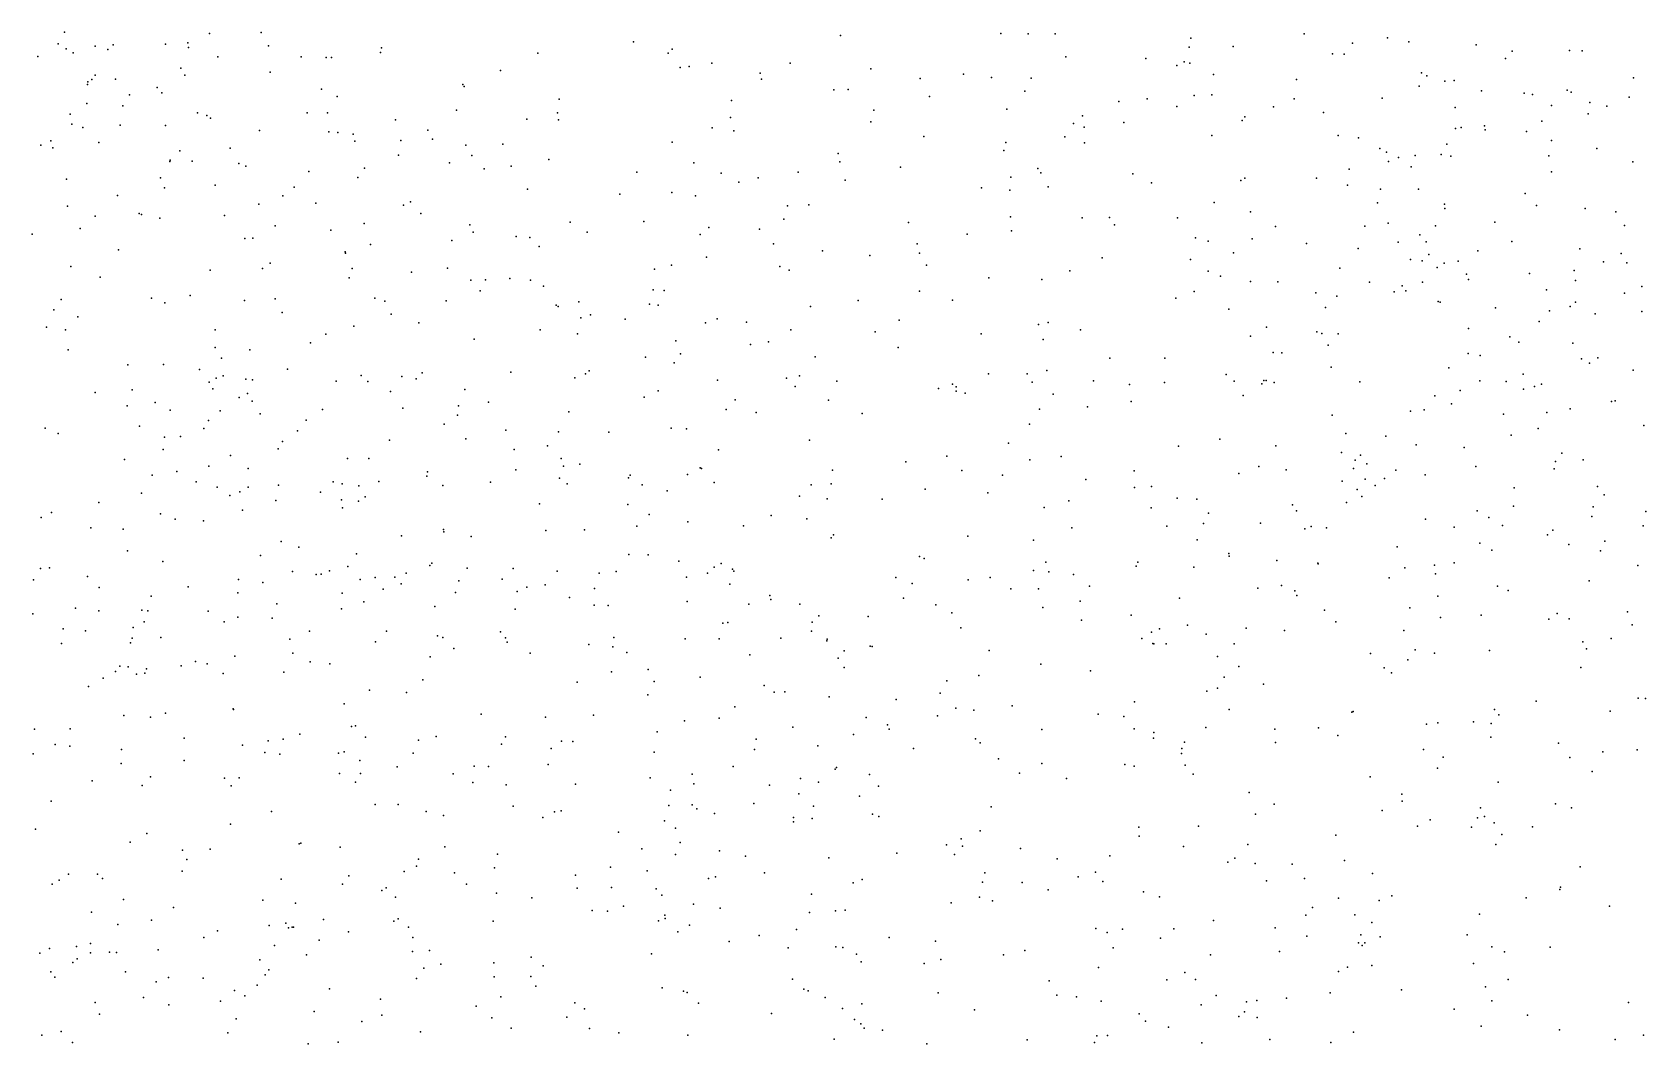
# Model space of a CAD drawing. Header units: metres. Extents: x -23.9 to 23.9, y -28.5 to 28.5.
# Drawn here: x 1.05 to 6.72, y -14.23 to -10.67 of the extents above; entities that cross this region are included whole.
import ezdxf

# ---------------------------------------------------------------- set-up
doc = ezdxf.new("R2010")
doc.units = ezdxf.units.M

msp = doc.modelspace()

# ---------------------------------------------------------------- linework, layer by layer
for p in [(1.1377, -10.7122, 0.6903), (1.1599, -10.6711, 4.6005), (1.2687, -10.7198, 1.179), (1.331, -10.7156, 17.5532), (1.5158, -10.7125, 12.6133), (1.5947, -10.7087, 9.5244), (1.6705, -10.6755, 11.5742), (1.8525, -10.6717, 8.8222), (1.8783, -10.719, 13.0223), (3.1618, -10.7046, 3.1229), (3.8895, -10.6826, 16.5481), (4.453, -10.6753, 10.0042), (4.5488, -10.6764, 12.8035), (4.6437, -10.6764, 16.3215), (5.1216, -10.6923, 15.9016), (5.2697, -10.7214, 12.3512), (5.5199, -10.6768, 6.357), (5.6894, -10.7089, 12.6662), (5.8132, -10.6903, -7.214), (5.8877, -10.7052, -1.3635), (6.1248, -10.7158, -1.2571), (1.067, -10.7563, -1.5452), (1.1659, -10.7296, 19.0944), (1.1909, -10.7439, 11.0962), (1.3124, -10.732, 5.5224), (1.5968, -10.7248, 2.9353), (1.6991, -10.757, 17.9264), (1.9929, -10.7577, 19.0032), (2.0806, -10.7594, 2.9833), (2.0991, -10.7597, 11.5398), (2.2719, -10.7427, 3.7458), (2.2752, -10.7253, 8.9191), (2.8253, -10.7446, 16.3754), (3.2832, -10.7447, 12.7256), (3.2971, -10.73, 18.0519), (3.712, -10.7796, 18.6357), (4.6813, -10.7576, 10.7383), (4.9625, -10.7636, 10.9521), (5.0975, -10.7753, 2.0357), (5.1157, -10.7241, -6.0471), (5.118, -10.7793, 9.6001), (5.6196, -10.7466, -0.1941), (5.6606, -10.7477, -1.7604), (6.2279, -10.7634, -20.6174), (6.2514, -10.7371, 13.0367), (6.4525, -10.7358, 12.6753), (6.4967, -10.7369, 16.0765), (1.2677, -10.8221, 2.4528), (1.3401, -10.8358, 9.3378), (1.5692, -10.7971, 13.8977), (1.5836, -10.8224, 13.3513), (1.8838, -10.8111, 4.2413), (2.6938, -10.8057, 13.0188), (3.325, -10.7945, 19.2589), (3.3571, -10.7913, 4.2142), (3.4365, -10.7801, 11.388), (3.6062, -10.8151, 7.0076), (3.6114, -10.8358, 12.8256), (3.9958, -10.8001, 4.4378), (4.169, -10.8337, 13.5938), (4.3222, -10.8188, 7.3895), (4.4202, -10.8299, 4.8762), (4.5602, -10.8327, 6.6235), (5.0716, -10.7877, 7.6502), (5.2006, -10.8197, 10.2323), (5.9324, -10.8134, -19.9222), (5.9505, -10.8245, 3.0478), (6.6777, -10.8319, 6.1247), (1.2417, -10.8549, 0.3766), (1.2422, -10.8458, 7.8858), (1.256, -10.8378, 15.2845), (1.389, -10.8911, 14.8008), (1.4858, -10.8653, 11.8277), (1.5026, -10.8847, 4.0914), (2.0644, -10.8713, 4.6459), (2.5609, -10.8544, 11.1009), (2.5656, -10.8616, -0.66), (3.8656, -10.8736, 5.8102), (3.9165, -10.8729, 9.261), (4.5369, -10.8782, 7.0425), (5.1331, -10.8932, 8.8969), (5.1952, -10.8916, 8.4268), (5.4932, -10.8375, 0.6535), (5.9241, -10.8609, -1.5267), (6.0143, -10.8428, 4.595), (6.0472, -10.8403, -0.9466), (6.1431, -10.8774, 16.4711), (6.2931, -10.885, 5.3912), (6.3227, -10.8898, 5.0192), (6.4444, -10.875, 15.4673), (6.4591, -10.8823, 14.0739), (1.2388, -10.922, 17.2086), (1.3655, -10.9298, -2.6715), (2.1193, -10.8967, -0.6749), (2.5394, -10.9448, 16.4057), (2.9005, -10.9064, 10.9866), (3.5058, -10.9117, 16.2857), (4.007, -10.9449, -2.3005), (4.2021, -10.8973, 8.6815), (4.4747, -10.9415, 5.8307), (4.8682, -10.9147, 8.5538), (4.9671, -10.9058, 1.3882), (5.0725, -10.9326, 16.9098), (5.4117, -10.933, 6.7586), (5.4845, -10.9051, 10.776), (5.7942, -10.9031, 3.5859), (6.051, -10.9362, -2.865), (6.3889, -10.9284, 3.9082), (6.5247, -10.9185, 7.1534), (6.5846, -10.9312, 14.4417), (6.6629, -10.8989, 14.8786), (1.1798, -10.9588, 4.3296), (1.1861, -10.9949, 11.4319), (1.2249, -11.0056, 7.5448), (1.3563, -10.9978, 6.6754), (1.5156, -10.9991, -0.7075), (1.6286, -10.9542, 5.0121), (1.6613, -10.964, 2.701), (1.6737, -10.9728, 0.0871), (2.0141, -10.9548, 17.7233), (2.0852, -10.9548, 10.025), (2.3243, -10.9795, 12.3733), (2.7857, -10.9763, 17.9809), (2.8938, -10.9542, 3.8648), (2.8975, -10.9797, 3.4169), (3.502, -10.9709, 15.5893), (3.996, -10.9865, 4.1398), (4.7082, -10.9925, 6.1115), (4.7398, -10.9645, 1.8518), (4.7464, -11.0046, 7.9592), (4.8855, -10.9891, 3.7542), (5.3021, -10.982, 2.2531), (5.3115, -10.9684, 12.9226), (5.5877, -10.9531, 6.1451), (6.0715, -11.0059, 7.3108), (6.1534, -11.0006, -6.8378), (6.3559, -10.9843, 12.21), (6.518, -10.9579, -16.1972), (1.1121, -11.0533, 19.1946), (1.2815, -11.0583, 1.707), (1.8461, -11.0172, 9.6281), (2.0899, -11.0213, 16.2346), (2.1215, -11.0232, 13.1659), (2.1757, -11.0298, 10.851), (2.181, -11.0542, -0.0045), (2.3436, -11.0513, 17.7743), (2.4383, -11.0153, 3.4073), (2.4541, -11.0467, -0.2411), (3.2974, -11.0573, 12.1963), (3.4375, -11.007, -2.317), (3.5146, -11.0183, 6.0798), (4.1821, -11.0378, 16.6485), (4.4706, -11.0585, 10.5406), (4.6776, -11.0388, 10.2719), (4.7467, -11.0597, 9.7361), (5.1945, -11.0342, 0.9858), (5.6389, -11.0343, 0.3525), (5.7104, -11.0428, -1.7809), (6.0516, -11.0096, 5.7594), (6.1557, -11.0145, -1.108), (6.3021, -11.0206, -17.0369), (6.3892, -11.0523, -2.4358), (1.0776, -11.0685, 9.2793), (1.1196, -11.0779, 4.7104), (1.5662, -11.088, 19.3363), (1.7429, -11.0793, 14.0363), (2.3352, -11.1036, 18.5489), (2.5712, -11.068, 3.0672), (2.5933, -11.1043, 19.1535), (2.7021, -11.0645, -2.2472), (2.8631, -11.1183, 16.5841), (3.8816, -11.0978, 12.9591), (4.463, -11.0868, -2.2682), (5.7854, -11.0799, 12.972), (5.8094, -11.0925, 2.0123), (5.8514, -11.1115, -20.5666), (5.9106, -11.1049, 0.0781), (6.0014, -11.1008, 3.2847), (6.0216, -11.0648, 5.2737), (6.0353, -11.1068, 12.366), (6.3801, -11.1063, 1.9308), (6.5485, -11.0796, -18.0144), (1.5303, -11.1255, 14.3029), (1.5323, -11.1214, 2.0439), (1.6089, -11.1246, 3.869), (1.7734, -11.1326, 17.5438), (1.7983, -11.1425, -2.4563), (2.0201, -11.1604, 5.0261), (2.2151, -11.1493, 11.7747), (2.5148, -11.1308, 13.1674), (2.6357, -11.1518, 12.7897), (2.731, -11.1424, 10.6795), (3.1729, -11.1629, 11.0178), (3.373, -11.1304, 17.9642), (3.4697, -11.1668, 11.2783), (3.7405, -11.1636, 18.8923), (3.8866, -11.1267, 7.1887), (4.0999, -11.1458, 9.3629), (4.5836, -11.1508, 8.7277), (4.5941, -11.1661, 0.9768), (4.9167, -11.1695, 8.9101), (5.6779, -11.1531, -19.3399), (5.8162, -11.1258, -3.3435), (5.8963, -11.1445, 16.7309), (6.3896, -11.1624, -7.5038), (6.6753, -11.1268, 1.29), (1.1677, -11.1883, -2.304), (1.4986, -11.1834, 10.7623), (1.5124, -11.2187, 9.4924), (1.6897, -11.2093, 15.0661), (1.968, -11.2157, 3.8995), (2.1924, -11.1825, 11.4179), (2.7889, -11.2228, -0.254), (3.5318, -11.1984, 11.8819), (3.5994, -11.1835, 6.8035), (3.9056, -11.1918, 18.3489), (4.3847, -11.2188, 4.0523), (4.4845, -11.2262, 12.9955), (4.4878, -11.1805, 16.7301), (4.6196, -11.2151, 6.9253), (4.9824, -11.2002, -6.3563), (5.2967, -11.1924, -7.1603), (5.3114, -11.1843, 3.8067), (5.5633, -11.1843, 13.3883), (5.6724, -11.2091, 3.7079), (5.7879, -11.223, 7.1851), (5.922, -11.2234, -18.7526), (1.1715, -11.2825, 1.142), (1.3463, -11.2448, 5.0728), (1.8441, -11.2753, 16.4631), (1.9283, -11.2467, 0.347), (2.0448, -11.272, 14.9974), (2.3523, -11.2797, 4.5146), (2.3771, -11.2675, -2.2564), (3.1135, -11.2402, 3.1624), (3.2966, -11.2348, 17.6169), (3.3797, -11.2466, 4.4098), (3.7031, -11.2815, 5.7625), (3.7779, -11.2785, 4.3633), (5.2038, -11.2705, 10.0801), (5.7778, -11.2714, 5.655), (6.0129, -11.2762, 4.9305), (6.2965, -11.2388, 2.6067), (6.3365, -11.2807, 16.5516), (1.2677, -11.3186, 3.9476), (1.4228, -11.3082, -1.0536), (1.4308, -11.3123, 0.7607), (1.4955, -11.3251, -1.6508), (1.7232, -11.3154, -2.0341), (2.2146, -11.3437, 14.1546), (2.4132, -11.3081, 17.5535), (2.9385, -11.3389, 19.21), (3.1976, -11.3367, 16.5243), (3.6905, -11.3291, 12.6914), (4.1284, -11.3407, 5.6322), (4.4865, -11.3208, 11.1481), (4.7396, -11.324, 9.2422), (4.8356, -11.3228, 10.0766), (5.0739, -11.3235, 12.8114), (5.3307, -11.3029, 7.1618), (5.8156, -11.3431, -0.9856), (6.0141, -11.2916, -15.5241), (6.1898, -11.3388, 0.1119), (6.5078, -11.2911, -13.6116), (6.6153, -11.3032, 6.1633), (1.0471, -11.3813, 8.8441), (1.2158, -11.3617, 7.632), (1.795, -11.396, 0.6342), (1.823, -11.3958, -0.931), (1.901, -11.3526, 11.0413), (2.0971, -11.3667, -2.0721), (2.5223, -11.4039, 18.7145), (2.5856, -11.3487, 12.2166), (2.598, -11.3745, 16.5238), (2.749, -11.3901, 10.1802), (2.7963, -11.3929, 7.7898), (2.9979, -11.3748, 4.1896), (3.3953, -11.3825, 19.1735), (3.4259, -11.3574, 6.3065), (3.6044, -11.3639, 7.2306), (4.3341, -11.3809, 10.753), (4.4903, -11.37, 12.6098), (4.8529, -11.3489, 11.3967), (5.1373, -11.394, 17.0151), (5.3365, -11.3976, -2.3183), (5.4189, -11.3549, -2.2557), (5.7326, -11.3533, 1.093), (5.9268, -11.3835, -1.3397), (5.9819, -11.3519, 1.4873), (6.6456, -11.3504, -7.0695), (1.3498, -11.437, 8.3848), (2.1472, -11.4433, 16.4201), (2.149, -11.4481, 2.9474), (2.2365, -11.418, 0.2561), (2.8291, -11.4245, 3.7653), (3.6539, -11.415, 17.8901), (3.8259, -11.4402, -1.0719), (3.9922, -11.4564, 12.8975), (4.1583, -11.4153, -1.8678), (4.1676, -11.4478, -1.5026), (5.1816, -11.4054, 13.2262), (5.271, -11.4466, 1.0556), (5.5283, -11.4143, 2.4774), (5.7091, -11.432, -1.7889), (5.8502, -11.4093, 3.4606), (5.9488, -11.4086, -6.611), (5.9578, -11.4527, 13.0668), (6.1309, -11.4397, -17.8185), (6.2504, -11.407, 10.4181), (6.4889, -11.4328, 6.93), (6.6349, -11.4489, -0.5306), (1.1823, -11.4945, 14.1241), (1.6722, -11.5081, 3.8053), (1.8571, -11.5023, -1.2849), (1.8837, -11.4832, 17.1371), (2.1717, -11.5016, -1.0984), (2.3809, -11.5146, 11.8638), (2.5077, -11.501, 13.097), (3.2357, -11.505, 12.5242), (3.2954, -11.4899, 17.3825), (3.4183, -11.4624, 7.5709), (3.676, -11.4955, -1.9171), (3.7084, -11.5078, 19.0774), (4.1916, -11.49, 7.568), (4.6953, -11.5101, 3.673), (4.8091, -11.4651, 6.309), (5.1205, -11.4704, -2.5361), (5.1821, -11.5111, 7.4899), (5.6446, -11.5005, 11.0205), (5.894, -11.4705, 4.563), (5.9346, -11.4749, -19.6982), (5.9877, -11.4984, 10.8667), (6.0125, -11.4829, 12.2833), (6.0618, -11.4759, 4.0471), (6.4694, -11.5096, -15.0034), (6.5719, -11.4792, 1.0177), (6.6547, -11.4819, 2.3732), (1.2857, -11.5323, 11.7188), (2.1612, -11.5355, 18.7247), (2.5897, -11.5428, 14.5344), (2.6404, -11.5415, 7.4132), (2.7265, -11.5378, 2.6773), (2.7991, -11.5427, 17.2281), (2.845, -11.5638, 12.6554), (4.4112, -11.5346, 10.4306), (4.5977, -11.5407, 13.6075), (5.2251, -11.5294, 6.3677), (5.3314, -11.5483, 3.6577), (5.4267, -11.5491, 2.1356), (5.75, -11.5497, 5.31), (5.864, -11.5635, 9.9216), (5.9363, -11.5503, 16.5324), (6.0905, -11.5223, 0.8189), (6.0975, -11.5411, 1.1573), (6.3119, -11.5196, 15.1304), (6.4733, -11.5439, -7.7716), (6.7067, -11.566, -1.8704), (1.149, -11.6114, 7.8967), (1.4669, -11.6067, 0.9756), (1.513, -11.6231, 8.9365), (1.6019, -11.5972, 8.5608), (1.793, -11.6146, 19.0309), (1.9007, -11.6092, 2.6427), (2.2512, -11.6068, 17.4067), (2.2867, -11.6168, 15.0325), (2.5028, -11.6158, 0.3882), (2.6226, -11.5808, -2.2131), (2.8898, -11.6305, 0.46), (2.9691, -11.6188, 2.9217), (3.2173, -11.6273, 7.1551), (3.2304, -11.5769, -0.9483), (3.2686, -11.5798, 11.2296), (3.9511, -11.6152, 5.7455), (4.167, -11.5817, 12.5611), (4.2834, -11.6131, -2.2569), (5.0689, -11.607, 0.7209), (5.1334, -11.5831, 11.3936), (5.5602, -11.5878, 1.6214), (5.6344, -11.5991, -7.737), (5.8367, -11.5843, -20.4191), (5.8776, -11.5809, 6.414), (5.9908, -11.6182, -16.2112), (5.9984, -11.621, 6.7968), (6.3718, -11.5777, 10.7291), (6.4734, -11.6206, 10.277), (6.646, -11.5884, -20.723), (1.1234, -11.6476, 15.3514), (1.2072, -11.6721, 4.9299), (1.9258, -11.6564, 11.2153), (2.3093, -11.6625, 9.7686), (2.8964, -11.6362, -1.1032), (2.976, -11.6755, 8.2743), (3.0096, -11.6646, 3.9963), (3.132, -11.6804, 11.955), (3.2477, -11.6313, 2.6465), (3.4558, -11.679, 4.2756), (3.7841, -11.6359, -1.3459), (4.0955, -11.684, 16.873), (5.2545, -11.6447, 1.416), (5.5943, -11.6398, 6.6182), (6.1931, -11.6406, 13.2721), (6.3821, -11.6511, -6.6098), (6.4554, -11.6358, -19.5967), (6.5425, -11.6617, 3.9267), (6.7066, -11.6537, 7.8145), (1.0966, -11.7088, 13.1981), (1.1643, -11.7173, 14.7027), (1.6906, -11.7184, 1.6052), (2.0795, -11.7332, 13.9004), (2.1778, -11.705, 4.1201), (2.4066, -11.6927, 2.7087), (2.8333, -11.7184, 3.3579), (2.9644, -11.7325, 19.0422), (3.4143, -11.693, -1.8067), (3.5584, -11.6913, 12.588), (3.7145, -11.7183, 5.9806), (4.0117, -11.7245, 18.3633), (4.3834, -11.732, -1.4383), (4.586, -11.6992, 16.8092), (4.6191, -11.6915, 11.2169), (4.7333, -11.7181, 10.1802), (5.3313, -11.7405, 10.1768), (5.3873, -11.7084, 13.0683), (5.5645, -11.7245, 9.9315), (5.5815, -11.7306, 7.3028), (5.6398, -11.7321, 16.7677), (6.0977, -11.7134, 3.4912), (6.2434, -11.7426, -3.3052), (6.3464, -11.6889, 12.1102), (1.1739, -11.7877, 11.1269), (1.6904, -11.7801, 13.5833), (1.8126, -11.7887, 9.5688), (2.0255, -11.7638, 4.9706), (2.6006, -11.7509, 9.9531), (3.31, -11.7561, 14.2944), (3.5733, -11.7689, 17.749), (3.6356, -11.7603, 7.9173), (4.0917, -11.7803, 3.9161), (4.6024, -11.7519, 6.1768), (5.4112, -11.7981, -7.3129), (5.4417, -11.7987, 13.8187), (5.6045, -11.772, -2.1827), (6.0959, -11.8009, -7.9171), (6.2744, -11.7615, 9.8898), (6.4643, -11.7649, 3.3801), (1.3832, -11.8404, 12.3084), (1.5082, -11.8399, 15.3575), (1.6347, -11.8576, 5.019), (1.7131, -11.817, 18.6809), (1.9442, -11.8563, 6.9897), (3.2036, -11.8143, 10.7361), (3.3047, -11.8337, 16.3269), (3.3265, -11.8025, -1.4781), (3.8007, -11.8132, 7.5459), (4.8364, -11.817, -2.5443), (5.0297, -11.8177, 3.6492), (5.6149, -11.8495, -6.7445), (6.0286, -11.8513, 12.5661), (6.1391, -11.8086, 16.3242), (6.4951, -11.8203, 15.9269), (6.5228, -11.8353, 15.2581), (6.5524, -11.816, 6.558), (1.6692, -11.9024, 11.9867), (1.6943, -11.8878, 17.3574), (1.7182, -11.8795, 8.7797), (1.7986, -11.8914, 6.6506), (1.8217, -11.894, 16.8979), (2.1161, -11.898, 18.6385), (2.2036, -11.8789, 14.8105), (2.2274, -11.8992, 0.4549), (2.3465, -11.8818, 7.03), (2.397, -11.8899, -1.8142), (2.4176, -11.8693, 7.4434), (2.7295, -11.8664, -1.9128), (2.9552, -11.8869, 10.479), (2.9924, -11.8729, 14.3437), (3.0057, -11.8626, 7.0171), (3.4569, -11.8946, 6.7723), (3.6992, -11.888, 18.9968), (3.7449, -11.8793, 18.022), (3.8767, -11.8984, 8.118), (4.2835, -11.9095, -2.0151), (4.4095, -11.8727, 7.5357), (4.5454, -11.8726, 10.9361), (4.5632, -11.9017, 10.5528), (4.6145, -11.8607, 4.0034), (4.7788, -11.8977, 12.3291), (4.905, -11.9098, 11.2016), (5.028, -11.9028, 7.6186), (5.2459, -11.8746, 16.8489), (5.2739, -11.899, -2.4906), (5.3712, -11.9083, 6.3326), (5.3783, -11.8957, 3.4519), (5.3863, -11.8962, 1.6571), (5.4144, -11.9027, -3.2916), (5.7153, -11.9009, 6.9168), (6.1376, -11.8971, -20.2583), (6.2296, -11.8997, -0.0742), (6.2898, -11.8735, 4.6873), (6.3546, -11.9087, 14.956), (6.6761, -11.8598, -19.9666), (1.2685, -11.9384, 15.6526), (1.3982, -11.9289, 14.4726), (1.6818, -11.9253, 8.3047), (1.7742, -11.9561, -0.9351), (1.8043, -11.9416, 12.9573), (1.8208, -11.9686, 0.6388), (2.3064, -11.9342, 13.3893), (2.5679, -11.9275, 8.1759), (3.1984, -11.9552, 13.0288), (3.2475, -11.9328, 17.3271), (3.5192, -11.9639, 5.5158), (3.7301, -11.9174, 12.2696), (3.847, -11.9655, 16.6205), (4.2344, -11.9247, 5.1046), (4.2959, -11.9334, 8.2069), (4.2964, -11.9187, 5.6029), (4.3273, -11.9411, 6.265), (4.6371, -11.9441, -1.3446), (4.9115, -11.9701, 10.3422), (5.3054, -11.9494, 11.0672), (5.9796, -11.9496, -1.3002), (6.0684, -11.9315, -15.6587), (6.2906, -11.927, 0.683), (6.3302, -11.9173, 7.6613), (6.6006, -11.9699, 9.571), (6.6132, -11.9681, -15.5166), (1.3805, -11.985, 16.2769), (1.4796, -11.974, 9.1459), (1.5318, -12.0004, 11.2112), (1.7084, -12.0033, -0.5904), (1.849, -12.0131, 4.1836), (2.0673, -11.998, -0.7439), (2.3501, -11.9931, -0.4721), (2.5425, -12.0179, 3.0354), (2.5462, -11.9857, 16.2776), (2.6509, -11.9718, 11.6739), (2.9337, -12.0064, 8.3688), (3.4874, -11.9986, 3.9677), (3.5926, -12.0083, -1.181), (3.9656, -12.0118, 4.8968), (4.5889, -11.9968, 7.9405), (4.7579, -11.9889, -1.0147), (5.6177, -12.0176, -1.8481), (5.8935, -12.0043, 6.4644), (5.9412, -11.999, 5.8598), (6.0383, -11.9785, 15.9341), (6.2206, -12.0148, 5.0568), (6.3726, -12.0085, 12.3967), (6.4554, -11.9962, -17.7125), (1.0928, -12.0636, 14.8379), (1.1386, -12.0825, 4.6355), (1.4245, -12.0569, 8.0145), (1.6503, -12.0647, 1.3345), (1.6671, -12.0368, 16.5079), (1.98, -12.0733, 11.5577), (2.0102, -12.0353, 6.2628), (2.4953, -12.0492, 6.386), (2.7124, -12.0713, 17.0322), (2.8976, -12.0763, 18.6289), (3.075, -12.0774, 14.8158), (3.2933, -12.0637, 18.9728), (3.3482, -12.0658, 7.0666), (4.5536, -12.0493, -2.2826), (5.6659, -12.0822, -7.6329), (6.3427, -12.0653, 10.9803), (6.7145, -12.0539, 5.1379), (1.5076, -12.1392, 12.6708), (1.5116, -12.0955, 4.0603), (1.5688, -12.0935, 6.825), (1.9114, -12.1368, 17.5084), (1.9272, -12.1104, 4.7592), (2.3036, -12.1054, 13.7823), (2.5714, -12.1011, 14.1791), (2.7421, -12.1383, 15.9726), (2.8588, -12.1254, 13.3924), (3.4599, -12.1395, -1.4983), (3.7807, -12.1057, 18.5229), (4.4799, -12.1165, -1.758), (5.0775, -12.1269, -2.2465), (5.2226, -12.1029, 10.4612), (5.4205, -12.1256, 13.2449), (5.8067, -12.0922, 11.1015), (5.9135, -12.122, 13.614), (6.0821, -12.1313, 6.9748), (6.2478, -12.0889, 8.0657), (1.3715, -12.1735, 18.699), (1.668, -12.1973, -1.3483), (1.7446, -12.1598, 18.6689), (2.1553, -12.1708, 16.508), (2.231, -12.17, 2.0352), (2.9073, -12.1706, -0.1335), (2.9148, -12.1979, 0.3686), (2.9729, -12.1903, 11.3644), (4.1194, -12.1816, 16.5392), (4.2632, -12.1621, 12.2403), (4.5546, -12.1746, 5.2332), (4.6657, -12.1637, 16.7841), (5.3601, -12.1983, -2.9007), (5.6512, -12.1488, 9.8104), (5.6986, -12.1763, 16.1768), (5.7173, -12.1587, 4.0428), (5.7397, -12.1888, -0.62), (6.1233, -12.1984, 0.3093), (6.4031, -12.1806, 12.7), (6.4254, -12.1519, 3.3492), (6.5007, -12.1751, -16.8959), (1.4688, -12.2292, 15.6098), (1.555, -12.2167, 16.8826), (1.6229, -12.2523, 8.9331), (1.806, -12.2059, 15.3288), (2.105, -12.2526, 14.8134), (2.2663, -12.251, -1.1996), (2.4346, -12.2331, 7.4105), (2.4374, -12.2171, 3.3109), (2.6584, -12.2535, 13.7539), (2.7477, -12.2106, 10.5719), (2.9015, -12.2393, -1.0434), (3.1441, -12.2385, 14.0904), (3.1501, -12.2296, 2.1156), (3.3511, -12.2273, 12.5376), (3.3953, -12.203, 17.7421), (3.401, -12.2053, 5.1028), (3.4453, -12.2545, 18.4957), (3.8607, -12.212, 3.8442), (4.3155, -12.2125, 5.925), (4.4587, -12.2291, 6.5711), (4.7515, -12.244, -1.972), (4.9222, -12.2133, 4.088), (5.2903, -12.2235, 16.8162), (5.4562, -12.2102, 7.4009), (5.6533, -12.2497, 7.7211), (5.6936, -12.2059, -0.9681), (5.7347, -12.2431, 13.0567), (5.8022, -12.2406, 6.7221), (5.8415, -12.211, -2.5764), (5.9453, -12.2276, -0.1206), (6.3985, -12.2065, 0.524), (1.4313, -12.2921, 5.0795), (1.6973, -12.2718, 12.0532), (1.7415, -12.301, 13.898), (1.7765, -12.2882, 5.0263), (1.8059, -12.2708, 0.8384), (1.9126, -12.2643, 12.9055), (2.0602, -12.2888, 13.3294), (2.1369, -12.2596, 9.6181), (2.1953, -12.267, 0.5383), (2.2177, -12.3048, 8.7194), (2.4913, -12.2654, 2.2411), (2.928, -12.2598, -1.4318), (3.1921, -12.2629, 17.1089), (3.2795, -12.2845, 3.7881), (3.7452, -12.303, 6.9636), (3.7856, -12.2634, 11.0802), (3.8566, -12.2598, 6.5829), (4.1872, -12.2788, -1.1202), (4.4077, -12.2917, 4.1076), (4.923, -12.2725, 12.4957), (4.9832, -12.2692, 7.4862), (5.0731, -12.3097, -0.9556), (5.7059, -12.2796, -7.121), (5.7227, -12.3044, -16.3072), (5.7699, -12.2657, 6.2767), (6.2586, -12.2732, 3.8251), (6.5514, -12.2691, 10.6225), (6.5741, -12.298, 15.1155), (1.1149, -12.3599, 4.0084), (1.2807, -12.3258, -0.5444), (1.4985, -12.3647, 7.0185), (1.7866, -12.352, 3.9209), (1.904, -12.3182, -0.2283), (2.1343, -12.3155, 8.3468), (2.1376, -12.3435, 11.7417), (2.1946, -12.3203, 10.5955), (2.8313, -12.3297, 2.2182), (3.1414, -12.3328, -1.7711), (3.2169, -12.3678, 18.0731), (3.8428, -12.3126, 12.1956), (4.0359, -12.3133, 8.5041), (4.6051, -12.3432, 5.6007), (4.6927, -12.3196, 8.1727), (4.9818, -12.3434, -3.4509), (5.1425, -12.3139, -1.6027), (5.1838, -12.3623, 4.349), (5.4786, -12.333, 6.6794), (5.4928, -12.3543, 7.0953), (5.6684, -12.3247, -1.2991), (6.1281, -12.3548, 15.3189), (6.2559, -12.3377, 9.8989), (6.5365, -12.341, 15.542), (6.7208, -12.3571, 12.3598), (1.0785, -12.378, 9.5924), (1.2533, -12.4139, 19.1675), (1.3662, -12.4196, 9.0821), (1.5495, -12.3836, -0.2598), (1.6494, -12.3893, 8.2697), (2.4932, -12.42, 18.9621), (2.8526, -12.4233, 1.6291), (2.9888, -12.4209, 8.4054), (3.1726, -12.4084, 13.188), (3.3523, -12.3932, 10.733), (3.5484, -12.4069, 11.4572), (3.6455, -12.3709, 6.0113), (3.7714, -12.3823, 10.6539), (4.7027, -12.4142, 10.7365), (5.0367, -12.4087, 6.4898), (5.1662, -12.3987, 0.1651), (5.3659, -12.3982, 10.3534), (5.5222, -12.4182, 10.0486), (5.5442, -12.4096, 15.7186), (5.5982, -12.4146, -0.3399), (5.9462, -12.3838, 7.9503), (6.0472, -12.412, 7.5297), (6.1691, -12.3782, 3.3749), (6.2168, -12.4059, 13.0998), (6.3943, -12.4225, -8.1973), (6.5311, -12.3744, -18.0464), (6.7116, -12.407, 9.6091), (1.9227, -12.4623, 16.2587), (2.3454, -12.4426, 16.0526), (2.4947, -12.4288, 7.7602), (2.5905, -12.445, 6.2595), (3.856, -12.449, -1.6162), (3.8648, -12.4392, 4.1092), (4.3368, -12.4432, 16.7942), (4.5684, -12.4578, 17.1012), (5.1439, -12.4561, 7.7386), (5.8473, -12.4807, 4.34), (6.1376, -12.4678, 5.7933), (6.3759, -12.4395, 13.5237), (6.4505, -12.4732, 10.3195), (6.5764, -12.4618, 3.981), (1.3824, -12.4951, 16.7717), (1.5057, -12.5333, 9.5585), (1.85, -12.5121, 17.1861), (1.9844, -12.4826, -1.4967), (2.187, -12.5053, 12.3037), (3.1452, -12.5077, 15.9912), (3.213, -12.509, 2.4505), (3.3209, -12.5318, 5.6595), (4.1665, -12.5153, 6.0595), (4.184, -12.5217, 11.1693), (4.6109, -12.5353, 5.1953), (4.9351, -12.5349, 7.1004), (5.2549, -12.5046, 7.3141), (5.2564, -12.5144, 8.0723), (5.4241, -12.5289, -0.0329), (5.5674, -12.5386, 8.2398), (6.0469, -12.5378, 10.8771), (6.1795, -12.4925, -7.6475), (6.5613, -12.4949, 3.518), (1.0755, -12.5571, 15.6739), (1.1082, -12.5547, 10.0371), (1.2418, -12.5855, 19.5239), (1.9619, -12.568, 18.9509), (2.0454, -12.579, 15.4312), (2.0628, -12.5768, 9.724), (2.0919, -12.5655, 0.7393), (2.1571, -12.5501, 8.064), (2.2531, -12.589, 6.1041), (2.3222, -12.5874, -1.3143), (2.3619, -12.5733, 3.0938), (2.4456, -12.5472, 10.0398), (2.4524, -12.5389, 14.7289), (2.5761, -12.5557, 3.9763), (2.6995, -12.5951, 7.5121), (2.7383, -12.5572, -1.5105), (2.8924, -12.5672, 16.9133), (3.0407, -12.5741, 8.7263), (3.0998, -12.5674, 13.5132), (3.3482, -12.5878, 4.3934), (3.4221, -12.5734, 11.959), (3.4451, -12.5523, -1.9326), (3.4691, -12.5398, 14.1784), (3.5092, -12.56, 8.6108), (3.514, -12.5673, 16.3962), (4.0838, -12.5895, -1.3998), (4.4154, -12.5885, 12.5455), (4.5683, -12.5648, 11.3035), (4.6222, -12.5689, 3.9712), (4.708, -12.578, -1.5582), (4.9285, -12.5492, 17.0332), (5.1312, -12.5524, 10.7843), (5.5692, -12.5408, 10.6946), (5.8184, -12.5904, 11.5268), (5.8732, -12.5553, 9.9936), (5.9779, -12.5459, 5.3657), (5.9819, -12.5759, 12.848), (6.6929, -12.5463, -7.0507), (1.0514, -12.5978, 14.486), (1.2819, -12.6243, 13.9386), (1.5951, -12.622, -1.4868), (1.7702, -12.6428, -0.1409), (1.772, -12.596, 12.2666), (1.8574, -12.6062, 7.3957), (2.1372, -12.6445, 4.1699), (2.2003, -12.5959, 4.6108), (2.2808, -12.6306, 15.7255), (2.3441, -12.6115, 9.0841), (2.5356, -12.6415, 2.68), (2.5472, -12.6011, 12.1911), (2.7518, -12.6383, 6.5108), (2.786, -12.6232, 10.3707), (2.8504, -12.6149, 12.4338), (3.0245, -12.6283, 4.0051), (3.5001, -12.6125, 10.4459), (4.1408, -12.6104, 17.8232), (4.3386, -12.597, 10.5931), (4.4877, -12.629, 17.7919), (4.585, -12.6291, 12.983), (4.7654, -12.6191, 10.3843), (5.3571, -12.627, 16.1591), (5.4402, -12.6168, 12.5923), (5.4867, -12.6357, 0.6565), (6.1995, -12.6199, 11.4771), (6.2376, -12.6345, 10.5798), (6.5219, -12.6004, -18.4634), (1.1992, -12.6967, -1.1151), (1.2808, -12.7064, -0.4287), (1.4326, -12.7044, 8.2584), (1.4539, -12.7059, 12.0092), (1.4654, -12.6546, 6.8282), (1.6655, -12.7072, 5.1623), (1.907, -12.6813, 13.5641), (2.1347, -12.6996, 1.7868), (2.2125, -12.6742, 15.0017), (2.4631, -12.6908, 8.1657), (2.7452, -12.7005, 18.8517), (2.9359, -12.6596, 18.5631), (3.0227, -12.6869, -1.8929), (3.0722, -12.6879, 11.3044), (3.3503, -12.6736, 14.546), (3.5674, -12.6827, 2.7239), (3.6402, -12.6529, 4.5674), (3.6444, -12.6663, 2.1417), (3.7461, -12.6834, 12.0261), (4.1112, -12.6617, 17.1185), (4.2242, -12.6847, 4.802), (4.601, -12.6949, 5.5314), (4.7318, -12.6726, 8.0661), (5.0809, -12.6612, 15.9412), (5.4942, -12.6525, -3.9522), (5.5913, -12.7041, 1.8354), (5.8918, -12.696, 0.1196), (5.9902, -12.655, -16.5069), (1.0494, -12.7167, 10.4094), (1.4015, -12.7646, 3.8231), (1.4407, -12.7449, 15.3126), (1.722, -12.7445, 7.9922), (1.7699, -12.728, 12.9314), (1.8902, -12.732, 3.9202), (3.476, -12.7499, 16.1033), (3.4929, -12.7478, 13.0698), (3.7894, -12.7456, -1.822), (3.8131, -12.7239, 17.6362), (3.9865, -12.7265, 16.7787), (4.2813, -12.7138, 4.089), (4.7368, -12.7393, 17.5728), (4.9114, -12.7221, 15.5395), (5.109, -12.7567, -1.3686), (5.6313, -12.745, 5.5554), (5.9992, -12.7302, 11.7976), (6.1419, -12.7219, -3.4528), (6.3798, -12.7352, 11.1854), (6.409, -12.7151, 0.507), (6.4512, -12.7343, 4.8205), (6.6562, -12.7098, 8.3773), (6.6732, -12.755, 15.9315), (1.1496, -12.8216, 15.069), (1.1555, -12.7695, -0.7533), (1.2339, -12.7768, 18.9991), (1.3927, -12.8194, 18.5176), (1.3984, -12.8019, 10.2227), (1.499, -12.8005, 9.8842), (1.9526, -12.8059, 17.6672), (2.0215, -12.7783, 7.8273), (2.2541, -12.8151, 12.5705), (2.2929, -12.7779, 17.1428), (2.4725, -12.7941, 7.7126), (2.4908, -12.8004, 11.3504), (2.694, -12.7798, 7.0417), (2.7116, -12.801, 10.888), (2.717, -12.8161, 8.7556), (3.0921, -12.8, 4.3103), (3.3435, -12.8047, 5.3969), (3.4627, -12.8051, 5.05), (3.6795, -12.8025, 13.9237), (3.7871, -12.7776, 13.2403), (3.841, -12.8116, 8.4284), (3.8426, -12.8063, 14.3178), (4.3118, -12.7666, 8.4349), (4.9483, -12.8033, -2.8328), (4.9823, -12.7817, 17.2808), (4.988, -12.8217, 16.3472), (5.0112, -12.7691, 12.4264), (5.0345, -12.822, 7.3631), (5.1749, -12.7882, 4.391), (5.2732, -12.8221, 6.1979), (5.3156, -12.7678, 5.8344), (5.45, -12.7754, -0.5663), (5.8706, -12.7749, 5.0825), (6.5002, -12.8152, 15.5985), (6.5992, -12.8031, 12.7115), (1.7592, -12.8657, 12.4795), (1.9632, -12.8547, 6.221), (2.4461, -12.868, 2.0834), (2.5291, -12.8387, 4.1813), (2.7982, -12.8552, 12.742), (3.0043, -12.8252, 2.5242), (3.0891, -12.8324, 10.6619), (3.1375, -12.8524, 18.0013), (3.5705, -12.8606, 13.5863), (3.8809, -12.8727, 12.9254), (3.9017, -12.8466, 4.6739), (3.9932, -12.8306, 12.3904), (4.0008, -12.8315, 18.0671), (4.4115, -12.8458, 10.318), (4.9905, -12.8227, 11.4571), (5.2154, -12.8673, 4.9285), (5.7533, -12.8561, 4.4768), (5.8837, -12.8781, 8.3246), (5.9105, -12.8431, 2.1608), (5.9782, -12.8557, 1.5075), (6.1712, -12.8463, 4.5581), (6.5121, -12.8399, -16.3753), (1.3397, -12.92, -0.0348), (1.3547, -12.9008, 8.8955), (1.3844, -12.9031, 12.9378), (1.4131, -12.9293, 11.6879), (1.4425, -12.9255, 0.402), (1.4489, -12.9098, 7.6595), (1.5703, -12.8996, 7.2848), (1.6215, -12.8843, 15.7861), (1.6617, -12.8931, 6.4751), (1.7182, -12.9269, 13.3343), (1.9313, -12.9225, 4.9663), (2.0242, -12.8853, 0.5819), (2.093, -12.8926, 0.9398), (3.0841, -12.9203, 5.766), (3.2129, -12.9123, 6.0893), (3.9018, -12.9056, 2.2135), (4.3753, -12.9338, 2.7865), (4.5942, -12.8939, 4.4485), (4.7685, -12.9177, -1.6485), (5.2903, -12.9022, 11.2225), (5.8015, -12.9067, -0.4323), (5.8263, -12.9245, 15.1634), (6.4929, -12.9058, -7.803), (1.2445, -12.9724, 13.5362), (1.2962, -12.9427, 8.4875), (2.2332, -12.9853, 17.4431), (2.4201, -12.9496, 15.0534), (2.9635, -12.9574, 11.0711), (3.2339, -12.9545, 17.4872), (3.3955, -12.9397, 0.4955), (3.621, -12.9686, 10.3476), (3.6559, -12.9923, 6.1331), (3.693, -12.9918, 17.8786), (4.2636, -12.9531, 14.1461), (5.1769, -12.9883, 10.378), (5.2151, -12.9778, 17.0234), (5.2386, -12.9399, 8.2541), (5.3763, -12.9644, 12.3684), (2.1439, -13.033, 18.8869), (2.3636, -12.9937, 9.1661), (3.2118, -13.0014, 13.0768), (3.518, -13.0439, 16.277), (3.8495, -13.009, 16.4093), (4.0845, -13.0187, 13.3723), (4.2398, -12.9955, 0.1136), (4.2947, -13.049, 14.4943), (4.4926, -13.0402, 18.1977), (4.9232, -13.0264, 4.5626), (6.335, -13.0242, 0.7779), (6.6937, -13.0132, 4.7785), (6.7197, -13.0144, 0.7422), (1.3685, -13.075, 11.9953), (1.4628, -13.0804, 8.1045), (1.5154, -13.0665, 16.0978), (1.7535, -13.0516, 17.2899), (1.7551, -13.0529, 6.935), (2.6262, -13.0692, 9.8287), (2.8521, -13.0802, 5.9582), (3.0204, -13.0735, 2.7664), (3.3401, -13.0936, 4.6552), (3.4627, -13.084, 8.9346), (3.9799, -13.0818, -1.5127), (4.2299, -13.0755, 11.4361), (4.3579, -13.0563, 8.1304), (4.7953, -13.0699, 17.98), (4.886, -13.0779, 15.8123), (5.2555, -13.0539, -0.8182), (5.6868, -13.0626, 10.725), (5.6915, -13.0602, 0.8529), (5.9497, -13.1055, -2.8794), (5.9892, -13.1003, 12.0149), (6.1153, -13.0963, 0.3037), (6.1777, -13.1021, 8.0741), (6.1888, -13.0533, 1.2912), (6.2048, -13.072, 15.7896), (6.5956, -13.0595, 11.2632), (1.0553, -13.1222, -0.9797), (1.1808, -13.121, 7.3192), (1.5813, -13.1537, 15.1556), (1.9292, -13.1574, 15.3806), (1.988, -13.1403, 6.6081), (2.17, -13.1131, 7.1839), (2.184, -13.1114, 2.0029), (2.2187, -13.1509, 12.6293), (2.4049, -13.1612, 6.5266), (2.4674, -13.1478, 15.9667), (2.7111, -13.1496, 17.7595), (3.2443, -13.1316, 11.5539), (3.5931, -13.1572, 17.4336), (3.7218, -13.1156, 7.7455), (3.9344, -13.1418, 4.9839), (4.0543, -13.1074, 0.6585), (4.0601, -13.1228, 10.5094), (4.364, -13.1569, 5.2038), (4.5972, -13.1232, 11.5631), (4.9217, -13.121, 7.8201), (4.9898, -13.1546, 17.4102), (4.9908, -13.1344, 12.3531), (5.1741, -13.1162, 5.4643), (5.4169, -13.1222, 1.7145), (5.5701, -13.1177, 15.4477), (5.6383, -13.1451, 11.9567), (6.1756, -13.1504, 2.3975), (1.0497, -13.2094, 8.0605), (1.1275, -13.1767, -0.4865), (1.1793, -13.1819, 0.16), (1.3605, -13.194, 4.1234), (1.7864, -13.1786, -1.4802), (1.8652, -13.2052, 9.2265), (1.8767, -13.1631, 15.7405), (1.9177, -13.211, 1.3386), (2.1237, -13.2067, 3.2863), (2.1443, -13.202, 16.0639), (2.3862, -13.2073, 2.9997), (2.6967, -13.1749, 18.4341), (2.8717, -13.1907, 14.7699), (2.9081, -13.165, 10.1457), (2.9482, -13.1655, 11.8557), (3.2342, -13.2031, 16.0768), (3.5867, -13.1939, 6.3978), (3.809, -13.1806, 5.3352), (4.1454, -13.1902, 13.9117), (4.3798, -13.1701, 2.3412), (5.0887, -13.2086, 17.8368), (5.0896, -13.1903, 7.3492), (5.0992, -13.1685, -1.3557), (5.419, -13.1697, -3.8385), (5.9388, -13.1945, 12.6574), (6.4143, -13.1713, 10.8496), (6.57, -13.202, -8.8557), (6.6905, -13.1952, 1.3449), (1.3598, -13.2436, 12.3804), (1.5817, -13.2322, 4.8283), (2.199, -13.2329, 3.9781), (2.3299, -13.2554, 18.6555), (2.6015, -13.2522, 8.7404), (2.6512, -13.2538, 7.428), (2.861, -13.2463, 15.8146), (3.5115, -13.2541, 14.4372), (3.87, -13.2638, 16.6451), (3.8747, -13.2577, 14.3537), (4.4443, -13.2269, -1.6063), (4.5969, -13.2429, 3.0408), (4.8887, -13.2466, 10.2301), (4.9221, -13.2522, 1.7589), (5.1008, -13.2494, 8.1325), (5.9888, -13.2597, -0.3925), (6.008, -13.2214, 1.9076), (6.4537, -13.2217, 4.5526), (6.5328, -13.272, 11.687), (1.258, -13.3039, 19.1594), (1.4336, -13.321, 11.5107), (1.4623, -13.2903, 8.8919), (1.7232, -13.2953, 4.5039), (1.7471, -13.3221, 11.2009), (1.7751, -13.2942, 18.7177), (2.1275, -13.2782, 0.8659), (2.1832, -13.3092, -1.2984), (2.201, -13.2786, 15.0686), (2.5277, -13.2798, 4.2446), (2.5959, -13.3107, 4.6374), (2.7134, -13.3187, 5.7235), (2.9575, -13.3155, 6.5633), (3.2199, -13.294, 3.1231), (3.3677, -13.2807, -1.7772), (3.3733, -13.3143, 5.2134), (3.6398, -13.3199, 2.249), (3.7483, -13.2958, 12.926), (3.8124, -13.3092, 8.0811), (3.991, -13.2821, 2.262), (4.0228, -13.3231, 18.2215), (4.519, -13.2769, 7.7049), (4.6835, -13.2964, 0.3506), (5.1298, -13.2813, -2.8515), (5.7522, -13.2899, 1.11), (6.2024, -13.3089, 1.6108), (1.1138, -13.3763, 16.6856), (2.2526, -13.3879, 17.4961), (2.3336, -13.388, 11.3603), (3.2916, -13.337, 0.4603), (3.3673, -13.389, 3.423), (3.584, -13.3839, 10.5155), (3.7423, -13.3501, 11.9066), (3.9561, -13.3586, 12.2173), (5.3262, -13.3459, 17.6182), (5.414, -13.3867, 15.2959), (5.8633, -13.351, 0.6515), (5.8647, -13.3755, 15.9273), (6.403, -13.3847, 12.4206), (1.8887, -13.4125, 6.8848), (2.432, -13.4121, 11.024), (2.4936, -13.4263, 18.2156), (2.7386, -13.3933, 12.2286), (2.8429, -13.4331, 15.037), (2.8837, -13.413, -1.5092), (2.9071, -13.4095, 5.3482), (3.2705, -13.4452, 15.1414), (3.2852, -13.3916, 11.7873), (3.3836, -13.4026, 13.0242), (3.446, -13.4195, 4.8634), (3.7241, -13.4335, 17.2017), (3.7894, -13.4364, 0.4207), (3.7945, -13.3938, 8.4736), (4.0015, -13.4217, 11.3829), (4.0237, -13.4302, -1.6622), (4.4187, -13.3952, 8.0943), (5.3491, -13.4212, 10.9473), (5.7939, -13.4085, -3.2957), (5.9625, -13.4417, 3.0254), (6.1289, -13.4347, 0.2202), (6.1398, -13.3993, 7.7717), (6.1535, -13.4303, 2.6657), (6.4603, -13.3992, 2.5041), (1.0581, -13.474, 11.2981), (1.4501, -13.4892, 17.2849), (1.7442, -13.4563, 10.6424), (3.1085, -13.4843, 8.8511), (3.3085, -13.4707, 16.3787), (3.7238, -13.4483, 17.954), (4.3801, -13.4796, -0.1871), (4.938, -13.467, 16.1407), (4.9398, -13.4984, 8.424), (5.1485, -13.4641, 12.4381), (5.6309, -13.4955, -0.5501), (5.9184, -13.4638, 8.0307), (6.1076, -13.4668, 10.7114), (6.1877, -13.4524, 6.7914), (6.215, -13.4925, 11.9194), (6.3228, -13.4661, 7.4564), (1.3917, -13.52, 0.5959), (1.5753, -13.5482, 6.8506), (1.6729, -13.5447, 15.9052), (1.986, -13.5255, 3.5012), (1.9912, -13.5239, 9.6761), (2.13, -13.5371, 6.3624), (2.4982, -13.5368, -1.3212), (3.1902, -13.5432, 14.457), (3.3256, -13.5211, 10.8628), (3.4635, -13.5508, 11.2916), (4.0876, -13.5589, 2.4955), (4.262, -13.53, 7.794), (4.3133, -13.5084, 11.2478), (4.3187, -13.5339, 12.1062), (4.5218, -13.5426, 2.5674), (5.0953, -13.5347, 16.6032), (5.3212, -13.5287, 8.2517), (6.1938, -13.5281, 7.1275), (1.5904, -13.5806, 15.2271), (2.3985, -13.6044, 9.8459), (2.4053, -13.5802, 12.4259), (2.6723, -13.6098, 10.6523), (2.6836, -13.562, 16.1454), (3.0799, -13.6085, 12.043), (3.3089, -13.5637, 7.8055), (3.5552, -13.5691, 13.7106), (3.8479, -13.5754, 3.3875), (4.2896, -13.5631, 10.6212), (4.6508, -13.5786, -1.4143), (4.8368, -13.568, 18.363), (5.2509, -13.5901, 17.2268), (5.2754, -13.5768, 18.219), (5.3472, -13.5948, 11.3881), (5.4773, -13.5979, 15.6166), (5.6613, -13.5841, -2.8755), (6.4906, -13.607, 6.9121), (1.1168, -13.6676, 4.1763), (1.1415, -13.6537, 5.0758), (1.1746, -13.6326, -0.431), (1.2768, -13.6325, 18.7629), (1.2943, -13.6478, 8.097), (1.5746, -13.6221, 10.1277), (1.9219, -13.6501, 12.3327), (2.1385, -13.6673, -1.2715), (2.1601, -13.6381, 10.8247), (2.3554, -13.6233, 2.8204), (2.5318, -13.6283, -0.3962), (2.5742, -13.6683, 8.5555), (2.9579, -13.6367, 15.4574), (3.2096, -13.6209, 12.8249), (3.4252, -13.6475, 8.6295), (3.4501, -13.6415, 12.0099), (3.6223, -13.6277, 8.2384), (3.9336, -13.6632, 3.771), (3.9655, -13.6516, 13.7301), (4.3886, -13.6603, 0.3011), (4.397, -13.6278, 3.3884), (4.5279, -13.662, 8.4037), (4.7252, -13.6416, 10.4679), (4.7863, -13.6255, -0.2252), (4.8119, -13.6583, -0.9557), (5.3874, -13.6556, 12.6843), (5.5213, -13.6475, 17.6454), (5.7603, -13.6308, 6.9059), (1.3681, -13.7216, 11.3263), (1.8578, -13.7242, 18.6471), (2.2759, -13.6906, 12.7209), (2.291, -13.681, 5.1766), (2.3246, -13.7133, -0.9768), (2.6801, -13.6989, 5.9942), (2.8038, -13.716, 2.7846), (2.9638, -13.6816, 7.8892), (3.0838, -13.6791, 2.9752), (3.241, -13.6843, 5.0006), (3.2611, -13.7061, 0.5399), (3.7873, -13.7033, 16.8151), (4.3782, -13.7136, -1.605), (4.4243, -13.7266, 18.2457), (4.6191, -13.6878, -3.3736), (4.955, -13.6952, -3.6958), (5.0104, -13.7122, 10.7833), (5.6406, -13.7165, 11.7489), (5.7834, -13.7249, 10.8655), (5.8284, -13.7093, 1.0054), (6.3003, -13.7154, 6.402), (6.4189, -13.6864, 2.7935), (6.4214, -13.678, 10.7589), (1.2558, -13.7666, 0.1585), (1.5441, -13.75, -1.4128), (1.973, -13.7341, 3.7821), (3.0159, -13.7602, 14.1573), (3.0703, -13.7629, -1.2523), (3.1262, -13.7449, 12.4142), (3.2716, -13.7772, 8.2786), (3.3727, -13.7387, 15.4071), (3.4663, -13.7527, 12.5716), (3.7798, -13.7679, 2.1581), (3.8716, -13.7618, 17.3604), (3.9062, -13.7592, 17.8671), (4.2787, -13.7332, 3.7883), (5.525, -13.7765, 1.3818), (5.5491, -13.7493, 7.7502), (5.6981, -13.7759, 8.452), (6.1366, -13.7734, 10.953), (6.5929, -13.7455, -4.6433), (1.3481, -13.81, -0.1957), (1.4669, -13.7939, 15.5253), (1.6981, -13.8317, 17.5205), (1.8804, -13.8127, 16.1473), (1.939, -13.8045, 8.4251), (1.9483, -13.821, 6.5204), (1.9615, -13.8194, 4.8601), (1.9656, -13.8196, 4.4142), (2.0717, -13.7917, 17.5351), (2.1597, -13.835, -0.338), (2.3187, -13.7975, 14.9225), (2.3338, -13.7893, 9.5097), (2.3701, -13.8186, 18.0621), (2.6682, -13.7984, -1.1746), (3.2498, -13.7962, 13.7193), (3.2732, -13.788, 3.4689), (3.3173, -13.835, -0.3361), (3.3584, -13.8119, 0.0284), (3.7344, -13.8273, -1.4929), (4.7871, -13.8242, 2.4664), (4.8269, -13.8376, -2.5511), (4.8807, -13.8258, 12.2017), (5.0617, -13.8251, 1.6977), (5.2005, -13.7951, 8.443), (5.4173, -13.8214, -0.2891), (5.7581, -13.803, 15.9787), (1.1072, -13.8937, 16.9506), (1.2026, -13.8867, -0.7214), (1.2523, -13.8767, 12.5906), (1.4901, -13.8993, 6.9741), (1.6505, -13.8559, 3.7729), (1.8984, -13.8835, 9.3443), (2.0555, -13.8643, 10.5913), (2.3849, -13.8556, 6.1135), (3.4982, -13.8699, -1.0275), (3.6035, -13.8488, 16.496), (3.7049, -13.8922, -0.4988), (3.8723, -13.8878, -0.1277), (3.8969, -13.8909, 13.4553), (4.0606, -13.8558, 17.0879), (4.2234, -13.868, 12.0477), (4.8484, -13.892, 8.5287), (5.015, -13.8582, 16.2063), (5.5285, -13.8508, 17.948), (5.7104, -13.8737, 11.1743), (5.7191, -13.8455, 5.6039), (5.7232, -13.8837, 0.5924), (5.7332, -13.8742, 0.1888), (5.7871, -13.8525, 12.5135), (6.0931, -13.8463, 8.513), (6.1797, -13.8886, 16.1069), (6.3842, -13.8899, -5.2389), (1.0732, -13.9102, 18.9452), (1.1892, -13.9435, 7.1565), (1.2051, -13.9308, 4.3903), (1.2523, -13.9089, 4.779), (1.3192, -13.9065, 18.5669), (1.3436, -13.908, 10.0521), (1.8475, -13.9345, -1.2276), (2.0109, -13.9164, 0.5582), (2.3843, -13.9049, 16.2525), (2.4442, -13.9011, 0.9556), (2.4837, -13.9494, 8.3452), (2.6703, -13.9448, 1.6595), (2.8012, -13.9243, -0.7898), (2.8432, -13.9547, 15.9158), (3.2244, -13.9132, 14.762), (3.9459, -13.9137, 0.5284), (3.9616, -13.9408, 7.3447), (4.1829, -13.9474, 7.7647), (4.2416, -13.9323, 8.1055), (4.4621, -13.9159, 15.4702), (4.5374, -13.9011, 3.5525), (5.19, -13.9169, 17.1252), (5.4324, -13.9047, 7.4489), (5.7581, -13.9542, 7.9807), (6.1156, -13.947, 5.9165), (6.224, -13.9054, 12.3572), (1.1121, -13.9757, 5.8791), (1.1267, -13.9945, 7.7417), (1.3753, -13.9756, 9.688), (1.4833, -14.0116, 10.4334), (1.5264, -13.9958, 8.0428), (1.6478, -13.999, -0.2115), (1.8666, -13.9869, 11.9603), (1.879, -13.9691, 15.1165), (2.3983, -13.9999, 13.0152), (2.4246, -13.9631, 2.7628), (2.6714, -13.9942, 7.4475), (2.8003, -13.9929, 12.0763), (3.72, -14.0018, 1.7333), (4.6232, -14.0074, 0.4072), (4.7962, -13.9609, 10.6748), (5.0363, -14.0043, 16.551), (5.1001, -13.9786, 18.372), (5.1372, -14.0034, 3.6917), (5.6402, -13.9747, -3.6312), (5.6719, -13.9603, 3.0033), (6.2375, -14.0034, 11.5201), (1.4385, -14.066, 17.7872), (1.758, -14.0415, 0.3014), (1.794, -14.0605, 17.8564), (1.8378, -14.0227, 12.8527), (2.0927, -14.0355, 8.1678), (2.6949, -14.0638, -0.0642), (2.8175, -14.0265, 12.7385), (3.2623, -14.0323, 5.378), (3.3373, -14.0436, 1.8756), (3.35, -14.0494, 16.0604), (3.7605, -14.0371, 12.5933), (3.7756, -14.0428, 3.8327), (3.8348, -14.0659, 7.7973), (4.2328, -14.0506, 17.9056), (4.6498, -14.058, 11.2211), (4.719, -14.0639, 16.0152), (5.2097, -14.0597, 1.3004), (5.457, -14.0692, 2.552), (5.6113, -14.0498, 12.7782), (5.8624, -14.0389, 4.9625), (6.1575, -14.0286, 11.1847), (1.2682, -14.084, 5.4544), (1.2839, -14.1254, 11.4556), (1.5269, -14.0923, 3.3652), (1.7088, -14.0789, -0.9205), (2.0389, -14.116, 7.7494), (2.2719, -14.0719, 5.2537), (2.608, -14.097, 9.6969), (2.9546, -14.0857, 0.1646), (2.9888, -14.1064, 14.074), (3.3898, -14.0862, 3.6928), (3.6463, -14.1225, 0.9794), (3.8957, -14.105, -1.3295), (3.9639, -14.0887, 2.2499), (4.3601, -14.1102, 4.0548), (4.8054, -14.0795, 3.928), (4.94, -14.1244, 2.042), (5.158, -14.0927, 13.9643), (5.3101, -14.1164, 11.0725), (5.317, -14.0815, 15.5873), (5.3536, -14.0769, 8.8186), (6.0474, -14.1077, 6.6165), (6.1796, -14.0778, 6.3018), (6.6601, -14.0837, 11.8453), (1.7639, -14.1411, 15.504), (2.2059, -14.1503, 11.7392), (2.2759, -14.1288, 0.1721), (2.6633, -14.1375, 10.0539), (2.7311, -14.1738, 1.101), (2.9267, -14.1356, 0.5034), (3.0069, -14.175, 6.1571), (3.938, -14.1443, 16.7444), (3.9608, -14.1588, 15.2667), (3.9719, -14.1743, 1.2244), (4.0364, -14.1819, 15.7563), (4.9612, -14.1501, 11.3867), (5.0428, -14.1709, 10.3825), (5.2901, -14.1329, -2.4522), (5.3544, -14.1363, 6.9361), (6.1425, -14.1674, 2.4347), (6.3054, -14.1282, 10.7897), (6.4177, -14.1805, 4.5984), (1.0811, -14.1992, 5.1852), (1.1484, -14.1865, 8.1694), (1.1886, -14.2247, 17.9877), (1.735, -14.1904, 7.2978), (2.0173, -14.229, 4.9574), (2.1222, -14.2233, 16.023), (2.412, -14.1871, 10.506), (3.1097, -14.1906, 15.3533), (3.3523, -14.1987, 13.6422), (3.8673, -14.2134, 13.1031), (4.1931, -14.2291, 16.1409), (4.5462, -14.2152, -3.3043), (4.7826, -14.2247, 1.6572), (4.7908, -14.2011, 12.2509), (4.8286, -14.1997, 17.1416), (5.1602, -14.2259, 4.7957), (5.3993, -14.2144, 10.7018), (5.6138, -14.2242, 5.1451), (5.6929, -14.1883, 2.2853), (6.6133, -14.2144, -5.5855), (6.7128, -14.1994, -4.2796)]:
    msp.add_point(p)

doc.saveas('drawing.dxf')
